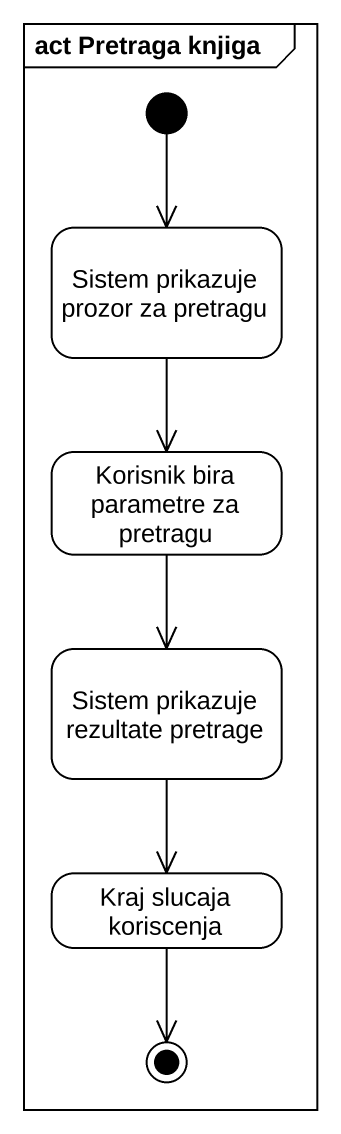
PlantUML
@startuml
mainframe act Pretraga knjiga
hide empty description
state "Sistem prikazuje prozor za pretragu" as Sistem_prikazuje_prozor_za
state "Korisnik bira parametre za pretragu" as Korisnik_bira_parametre_za
state "Sistem prikazuje rezultate pretrage" as Sistem_prikazuje_rezultate
state "Kraj slucaja koriscenja" as Kraj_slucaja_koriscenja
[*] --> Sistem_prikazuje_prozor_za
Sistem_prikazuje_prozor_za --> Korisnik_bira_parametre_za
Korisnik_bira_parametre_za --> Sistem_prikazuje_rezultate
Sistem_prikazuje_rezultate --> Kraj_slucaja_koriscenja
Kraj_slucaja_koriscenja --> [*]
@enduml
